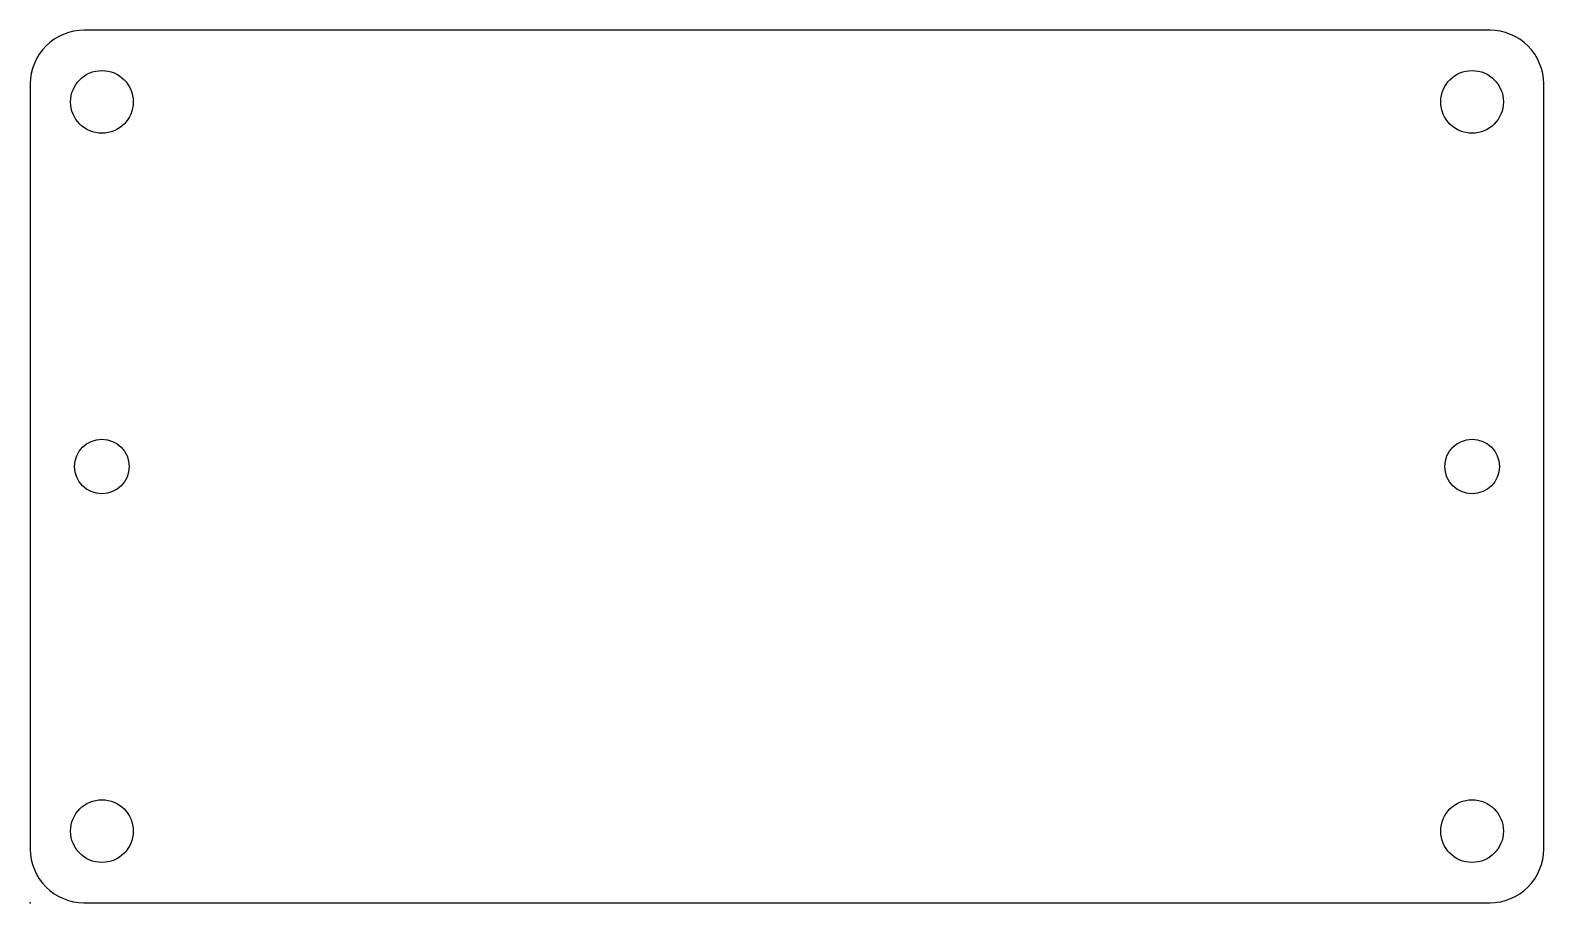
# Model space of a CAD drawing. Header units: millimetres. Extents: x -42.3 to 42.3, y -24.4 to 24.4.
import ezdxf

# ---------------------------------------------------------------- set-up
doc = ezdxf.new("R2010")
doc.units = ezdxf.units.MM
doc.layers.get('0').update_dxf_attribs({"linetype": 'CONTINUOUS'})

msp = doc.modelspace()

# ---------------------------------------------------------------- linework, layer by layer
msp.add_lwpolyline([(-39.26, 24.368, 0.414214), (-42.26, 21.368), (-42.26, -21.368, 0.414214), (-39.26, -24.368), (39.26, -24.368, 0.414214), (42.26, -21.368), (42.26, 21.368, 0.414214), (39.26, 24.368)], format="xyb", close=True)
for centre, radius in [((-38.26, 20.368), 1.75), ((38.26, 20.368), 1.75), ((-38.26, 0), 1.525), ((38.26, 0), 1.525), ((-38.26, -20.368), 1.75), ((38.26, -20.368), 1.75)]:
    msp.add_circle(centre, radius)
msp.add_point((-42.26, -24.368))

doc.saveas('drawing.dxf')
